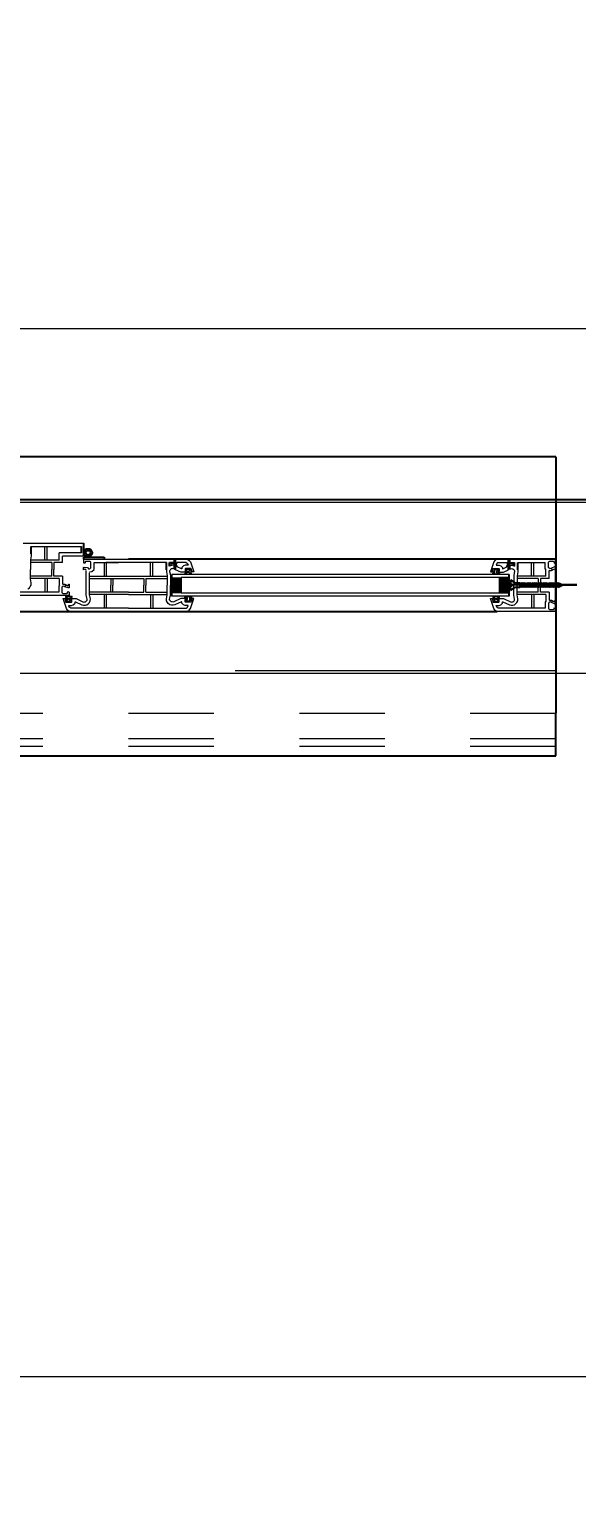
# Model space of a CAD drawing. Header units: metres. Extents: x -355 to 973, y -73 to 238.
# Drawn here: x 569.302 to 569.943, y 95.22 to 96.928 of the extents above; entities that cross this region are included whole.
import ezdxf

# ---------------------------------------------------------------- set-up
doc = ezdxf.new("R2010")
doc.units = ezdxf.units.M
doc.header["$LTSCALE"] = 3
doc.header["$MEASUREMENT"] = 0
for name, pattern in [('1', [30, 6, 6, 6, 6, 6]), ('202$0$HIDDEN', [0.375, 0.25, -0.125]), ('ACAD_ISO02W100', [15, 12, -3]), ('DASHED2', [0.375, 0.25, -0.125])]:
    doc.linetypes.add(name, pattern=pattern)
for name, color, linetype in [('01B', 10, 'Continuous'), ('4', 4, 'ACAD_ISO02W100'), ('5', 2, 'Continuous')]:
    doc.layers.add(name, color=color, linetype=linetype)
doc.layers.add('05', color=21, linetype='Continuous', lineweight=5)
doc.layers.add('15', color=63, linetype='DASHED2', lineweight=15)
doc.styles.get("Standard").update_dxf_attribs({"font": 'arial.ttf'})
doc.dimstyles.new('ahmad', dxfattribs={"dimtxt": 0.2, "dimasz": 0.1375, "dimexe": 0, "dimexo": 0.0625, "dimgap": 0.09, "dimtad": 0, "dimzin": 0, "dimdsep": 46, "dimtxsty": 'Standard', "dimblk": 'OBLIQUE', "dimcen": 0.09, "dimclrd": 245, "dimclrt": 61, "dimadec": 0, "dimazin": 0, "dimtfac": 1, "dimtofl": 0, "dimtmove": 0, "dimatfit": 3, "dimldrblk": 'OBLIQUE', "dimfxl": 0, "dimfxlon": 1, "dimtolj": 1, "dimtzin": 0, "dimlwd": 13, "dimarcsym": 0})

# ---------------------------------------------------------------- blocks, each defined once
blk = doc.blocks.new('_Oblique')
at = {"color": 0, "linetype": 'ByBlock', "lineweight": -2}
blk.add_line((-0.5, -0.5), (0.5, 0.5), dxfattribs=at)
blk = doc.blocks.new('*D815')
at = {"color": 245, "lineweight": 13, "transparency": 16777216}
for p, q in [((566.7736, 96.5777), (572.0559, 96.5777)), ((578.1736, 96.5777), (572.8913, 96.5777))]:
    blk.add_line(p, q, dxfattribs=at)
at = {"layer": 'Defpoints', "color": 0, "transparency": 16777216}
for p in [(566.7736, 96.5777), (566.7736, 96.3777), (578.1736, 96.3746)]:
    blk.add_point(p, dxfattribs=at)
at = {"color": 245, "lineweight": 13, "transparency": 16777216, "xscale": 0.1375, "yscale": 0.1375, "zscale": 0.1375, "rotation": 180}
blk.add_blockref('_Oblique', (566.7736, 96.5777), dxfattribs=at)
at = {"color": 245, "lineweight": 13, "transparency": 16777216, "xscale": 0.1375, "yscale": 0.1375, "zscale": 0.1375}
blk.add_blockref('_Oblique', (578.1736, 96.5777), dxfattribs=at)
at = {"color": 61, "transparency": 16777216, "insert": (572.4736, 96.5777), "char_height": 0.2, "attachment_point": 5}
blk.add_mtext('\\A1;11.40', dxfattribs=at)
blk = doc.blocks.new('*D832')
at = {"layer": '4', "color": 245, "lineweight": 13, "transparency": 16777216}
for p, q in [((566.3736, 95.3516), (574.4559, 95.3516)), ((583.3736, 95.3516), (575.2913, 95.3516))]:
    blk.add_line(p, q, dxfattribs=at)
at = {"layer": 'Defpoints', "color": 0, "transparency": 16777216}
for p in [(566.3736, 96.1745), (583.3736, 96.1745), (566.3736, 95.3516)]:
    blk.add_point(p, dxfattribs=at)
at = {"layer": '4', "color": 245, "lineweight": 13, "transparency": 16777216, "xscale": 0.1375, "yscale": 0.1375, "zscale": 0.1375, "rotation": 180}
blk.add_blockref('_Oblique', (566.3736, 95.3516), dxfattribs=at)
at = {"layer": '4', "color": 245, "lineweight": 13, "transparency": 16777216, "xscale": 0.1375, "yscale": 0.1375, "zscale": 0.1375}
blk.add_blockref('_Oblique', (583.3736, 95.3516), dxfattribs=at)
at = {"layer": '4', "color": 61, "transparency": 16777216, "insert": (574.8736, 95.3516), "char_height": 0.2, "attachment_point": 5}
blk.add_mtext('\\A1;17.00', dxfattribs=at)
blk = doc.blocks.new('DSSSS')
at = {"layer": '05'}
for p, q in [((152.7604, -221.3864), (152.7604, -221.3872)), ((152.7604, -221.3872), (152.7664, -221.3872)), ((152.7664, -221.3872), (152.7664, -221.3863))]:
    blk.add_line(p, q, dxfattribs=at)
blk.add_lwpolyline([(152.7664, -221.3863), (152.7646, -221.3863), (152.7646, -221.384), (152.7657, -221.384), (152.7654, -221.383), (152.7617, -221.383), (152.7617, -221.3838), (152.7623, -221.3841), (152.763, -221.3847), (152.763, -221.3859), (152.7619, -221.3864), (152.7604, -221.3864)], dxfattribs=at)
blk = doc.blocks.new('ddd')
at = {"layer": '01B'}
for points in [[(1655.8293, 1003.8705), (1655.8184, 1003.8705), (1655.8184, 1003.889), (1655.8293, 1003.889)], [(1656.2018, 1003.8705), (1656.2127, 1003.8705), (1656.2127, 1003.889), (1656.2018, 1003.889)]]:
    blk.add_hatch(color=143, dxfattribs=at).paths.add_polyline_path(points)
at = {"layer": '01B', "color": 32}
for p in [(1655.7637, 1004.0793), (1655.7637, 1003.7293)]:
    blk.add_line(p, (1655.7637, 1004.0293), dxfattribs=at)
at = {"layer": '01B', "color": 143}
for p, q in [((1655.7637, 1003.9104), (1655.7637, 1003.8491)), ((1657.1951, 1003.9104), (1655.8322, 1003.9104)), ((1655.7608, 1003.8819), (1655.7555, 1003.8793)), ((1655.7608, 1003.8819), (1655.7587, 1003.8793)), ((1655.7621, 1003.8819), (1655.76, 1003.8793)), ((1655.7608, 1003.8819), (1655.7616, 1003.8813)), ((1655.7633, 1003.8819), (1655.7612, 1003.8793)), ((1655.7621, 1003.8819), (1655.7628, 1003.8813)), ((1655.7646, 1003.8819), (1655.7624, 1003.8793)), ((1655.7633, 1003.8819), (1655.7641, 1003.8813)), ((1655.7658, 1003.8819), (1655.7637, 1003.8793)), ((1655.7646, 1003.8819), (1655.7653, 1003.8813)), ((1655.7671, 1003.8819), (1655.7649, 1003.8793)), ((1655.7658, 1003.8819), (1655.7666, 1003.8813)), ((1655.7683, 1003.8819), (1655.7662, 1003.8793)), ((1655.7671, 1003.8819), (1655.7678, 1003.8813)), ((1655.7696, 1003.8819), (1655.7674, 1003.8793)), ((1655.7683, 1003.8819), (1655.769, 1003.8813)), ((1655.7708, 1003.8819), (1655.7687, 1003.8793)), ((1655.7696, 1003.8819), (1655.7703, 1003.8813)), ((1655.7721, 1003.8819), (1655.7699, 1003.8793)), ((1655.7708, 1003.8819), (1655.7715, 1003.8813)), ((1655.7733, 1003.8819), (1655.7712, 1003.8793)), ((1655.7721, 1003.8819), (1655.7728, 1003.8813)), ((1655.7745, 1003.8819), (1655.7724, 1003.8793)), ((1655.7733, 1003.8819), (1655.774, 1003.8813)), ((1655.7758, 1003.8819), (1655.7737, 1003.8793)), ((1655.7745, 1003.8819), (1655.7753, 1003.8813)), ((1655.777, 1003.8819), (1655.7749, 1003.8793)), ((1655.7758, 1003.8819), (1655.7765, 1003.8813)), ((1655.7783, 1003.8819), (1655.7762, 1003.8793)), ((1655.777, 1003.8819), (1655.7778, 1003.8813)), ((1655.7795, 1003.8819), (1655.7774, 1003.8793)), ((1655.7783, 1003.8819), (1655.779, 1003.8813)), ((1655.7808, 1003.8819), (1655.7786, 1003.8793)), ((1655.7795, 1003.8819), (1655.7803, 1003.8813)), ((1655.782, 1003.8819), (1655.7799, 1003.8793)), ((1655.7808, 1003.8819), (1655.7815, 1003.8813)), ((1655.7833, 1003.8819), (1655.7811, 1003.8793)), ((1655.782, 1003.8819), (1655.7827, 1003.8813)), ((1655.7845, 1003.8819), (1655.7824, 1003.8793)), ((1655.7833, 1003.8819), (1655.784, 1003.8813)), ((1655.7858, 1003.8819), (1655.7836, 1003.8793)), ((1655.7845, 1003.8819), (1655.7852, 1003.8813)), ((1655.787, 1003.8819), (1655.7849, 1003.8793)), ((1655.7858, 1003.8819), (1655.7865, 1003.8813)), ((1655.7882, 1003.8819), (1655.7861, 1003.8793)), ((1655.787, 1003.8819), (1655.7877, 1003.8813)), ((1655.7895, 1003.8819), (1655.7874, 1003.8793)), ((1655.7882, 1003.8819), (1655.789, 1003.8813)), ((1655.7907, 1003.8819), (1655.7886, 1003.8793)), ((1655.7895, 1003.8819), (1655.7902, 1003.8813)), ((1655.792, 1003.8819), (1655.7899, 1003.8793)), ((1655.7907, 1003.8819), (1655.7915, 1003.8813)), ((1655.7932, 1003.8819), (1655.7911, 1003.8793)), ((1655.792, 1003.8819), (1655.7927, 1003.8813)), ((1655.7945, 1003.8819), (1655.7923, 1003.8793)), ((1655.7932, 1003.8819), (1655.794, 1003.8813)), ((1655.7957, 1003.8819), (1655.7936, 1003.8793)), ((1655.7945, 1003.8819), (1655.7952, 1003.8813)), ((1655.797, 1003.8819), (1655.7948, 1003.8793)), ((1655.7957, 1003.8819), (1655.7965, 1003.8813)), ((1655.7982, 1003.8819), (1655.7961, 1003.8793)), ((1655.797, 1003.8819), (1655.7977, 1003.8813)), ((1655.7995, 1003.8819), (1655.7973, 1003.8793)), ((1655.7982, 1003.8819), (1655.7989, 1003.8813)), ((1655.8007, 1003.8819), (1655.7986, 1003.8793)), ((1655.7995, 1003.8819), (1655.8002, 1003.8813)), ((1655.8019, 1003.8819), (1655.7998, 1003.8793)), ((1655.8007, 1003.8819), (1655.8014, 1003.8813)), ((1655.8032, 1003.8819), (1655.8011, 1003.8793)), ((1655.8019, 1003.8819), (1655.8027, 1003.8813)), ((1655.8044, 1003.8819), (1655.8023, 1003.8793)), ((1655.8032, 1003.8819), (1655.8039, 1003.8813)), ((1655.8057, 1003.8819), (1655.8036, 1003.8793)), ((1655.8044, 1003.8819), (1655.8052, 1003.8813)), ((1655.8114, 1003.8819), (1655.8057, 1003.8819)), ((1655.8057, 1003.8819), (1655.8057, 1003.8793)), ((1655.8168, 1003.8855), (1655.8114, 1003.8819)), ((1655.8168, 1003.8803), (1655.8147, 1003.8803)), ((1655.8147, 1003.8803), (1655.8147, 1003.8793)), ((1655.8168, 1003.8855), (1655.8168, 1003.8803)), ((1655.8184, 1003.8923), (1655.8184, 1003.8672)), ((1655.8293, 1003.889), (1655.8293, 1003.8705)), ((1656.2018, 1003.889), (1656.2018, 1003.8705)), ((1656.2127, 1003.8923), (1656.2127, 1003.8672)), ((1655.7802, 1003.8793), (1655.7393, 1003.8793)), ((1655.7393, 1003.8793), (1655.8247, 1003.8793)), ((1655.7608, 1003.8768), (1655.7555, 1003.8793)), ((1655.7608, 1003.8768), (1655.7587, 1003.8793)), ((1655.7621, 1003.8768), (1655.76, 1003.8793)), ((1655.7608, 1003.8768), (1655.7616, 1003.8774)), ((1655.7633, 1003.8768), (1655.7612, 1003.8793)), ((1655.7621, 1003.8768), (1655.7628, 1003.8774)), ((1655.7646, 1003.8768), (1655.7624, 1003.8793)), ((1655.7633, 1003.8768), (1655.7641, 1003.8774)), ((1655.7658, 1003.8768), (1655.7637, 1003.8793)), ((1655.7646, 1003.8768), (1655.7653, 1003.8774)), ((1655.7671, 1003.8768), (1655.7649, 1003.8793)), ((1655.7658, 1003.8768), (1655.7666, 1003.8774)), ((1655.7683, 1003.8768), (1655.7662, 1003.8793)), ((1655.7671, 1003.8768), (1655.7678, 1003.8774)), ((1655.7696, 1003.8768), (1655.7674, 1003.8793)), ((1655.7683, 1003.8768), (1655.769, 1003.8774)), ((1655.7708, 1003.8768), (1655.7687, 1003.8793)), ((1655.7696, 1003.8768), (1655.7703, 1003.8774)), ((1655.7721, 1003.8768), (1655.7699, 1003.8793)), ((1655.7708, 1003.8768), (1655.7715, 1003.8774)), ((1655.7733, 1003.8768), (1655.7712, 1003.8793)), ((1655.7721, 1003.8768), (1655.7728, 1003.8774)), ((1655.7745, 1003.8768), (1655.7724, 1003.8793)), ((1655.7733, 1003.8768), (1655.774, 1003.8774)), ((1655.7758, 1003.8768), (1655.7737, 1003.8793)), ((1655.7745, 1003.8768), (1655.7753, 1003.8774)), ((1655.777, 1003.8768), (1655.7749, 1003.8793)), ((1655.7758, 1003.8768), (1655.7765, 1003.8774)), ((1655.7783, 1003.8768), (1655.7762, 1003.8793)), ((1655.777, 1003.8768), (1655.7778, 1003.8774)), ((1655.7795, 1003.8768), (1655.7774, 1003.8793)), ((1655.7783, 1003.8768), (1655.779, 1003.8774)), ((1655.7808, 1003.8768), (1655.7786, 1003.8793)), ((1655.7795, 1003.8768), (1655.7803, 1003.8774)), ((1655.782, 1003.8768), (1655.7799, 1003.8793)), ((1655.7808, 1003.8768), (1655.7815, 1003.8774)), ((1655.7833, 1003.8768), (1655.7811, 1003.8793)), ((1655.782, 1003.8768), (1655.7827, 1003.8774)), ((1655.7845, 1003.8768), (1655.7824, 1003.8793)), ((1655.7833, 1003.8768), (1655.784, 1003.8774)), ((1655.7858, 1003.8768), (1655.7836, 1003.8793)), ((1655.7845, 1003.8768), (1655.7852, 1003.8774)), ((1655.787, 1003.8768), (1655.7849, 1003.8793)), ((1655.7858, 1003.8768), (1655.7865, 1003.8774)), ((1655.7882, 1003.8768), (1655.7861, 1003.8793)), ((1655.787, 1003.8768), (1655.7877, 1003.8774)), ((1655.7895, 1003.8768), (1655.7874, 1003.8793)), ((1655.7882, 1003.8768), (1655.789, 1003.8774)), ((1655.7907, 1003.8768), (1655.7886, 1003.8793)), ((1655.7895, 1003.8768), (1655.7902, 1003.8774)), ((1655.792, 1003.8768), (1655.7899, 1003.8793)), ((1655.7907, 1003.8768), (1655.7915, 1003.8774)), ((1655.7932, 1003.8768), (1655.7911, 1003.8793)), ((1655.792, 1003.8768), (1655.7927, 1003.8774)), ((1655.7945, 1003.8768), (1655.7923, 1003.8793)), ((1655.7932, 1003.8768), (1655.794, 1003.8774)), ((1655.7957, 1003.8768), (1655.7936, 1003.8793)), ((1655.7945, 1003.8768), (1655.7952, 1003.8774)), ((1655.797, 1003.8768), (1655.7948, 1003.8793)), ((1655.7957, 1003.8768), (1655.7965, 1003.8774)), ((1655.7982, 1003.8768), (1655.7961, 1003.8793)), ((1655.797, 1003.8768), (1655.7977, 1003.8774)), ((1655.7995, 1003.8768), (1655.7973, 1003.8793)), ((1655.7982, 1003.8768), (1655.7989, 1003.8774)), ((1655.8007, 1003.8768), (1655.7986, 1003.8793)), ((1655.7995, 1003.8768), (1655.8002, 1003.8774)), ((1655.8019, 1003.8768), (1655.7998, 1003.8793)), ((1655.8007, 1003.8768), (1655.8014, 1003.8774)), ((1655.8032, 1003.8768), (1655.8011, 1003.8793)), ((1655.8019, 1003.8768), (1655.8027, 1003.8774)), ((1655.8044, 1003.8768), (1655.8023, 1003.8793)), ((1655.8032, 1003.8768), (1655.8039, 1003.8774)), ((1655.8057, 1003.8768), (1655.8036, 1003.8793)), ((1655.8044, 1003.8768), (1655.8052, 1003.8774)), ((1655.8057, 1003.8768), (1655.8057, 1003.8793)), ((1655.8114, 1003.8768), (1655.8057, 1003.8768)), ((1655.8168, 1003.8732), (1655.8114, 1003.8768)), ((1655.8147, 1003.8784), (1655.8147, 1003.8793)), ((1655.8168, 1003.8784), (1655.8147, 1003.8784)), ((1655.8168, 1003.8732), (1655.8168, 1003.8784)), ((1655.7637, 1003.8491), (1656.2637, 1003.8491)), ((1655.8082, 1003.8614), (1655.8082, 1003.8529)), ((1655.8119, 1003.8571), (1655.8119, 1003.8529)), ((1655.8123, 1003.8555), (1655.8122, 1003.8549)), ((1655.8174, 1003.8607), (1655.8174, 1003.8566)), ((1655.8174, 1003.8529), (1655.8174, 1003.8491)), ((1655.8189, 1003.8572), (1655.8178, 1003.8551)), ((1655.8181, 1003.8545), (1655.8189, 1003.8529)), ((1655.8189, 1003.8615), (1655.8189, 1003.8572)), ((1655.8189, 1003.8529), (1655.8189, 1003.8491)), ((1655.8209, 1003.8581), (1655.8193, 1003.8551)), ((1655.8193, 1003.8551), (1655.8204, 1003.8529)), ((1656.2065, 1003.8581), (1656.2081, 1003.8551)), ((1656.2081, 1003.8551), (1656.207, 1003.8529)), ((1656.2084, 1003.8615), (1656.2084, 1003.8572)), ((1656.2084, 1003.8572), (1656.2095, 1003.8551)), ((1656.2092, 1003.8545), (1656.2084, 1003.8529)), ((1656.2084, 1003.8529), (1656.2084, 1003.8491)), ((1656.2099, 1003.8607), (1656.2099, 1003.8566)), ((1656.2099, 1003.8529), (1656.2099, 1003.8491)), ((1656.215, 1003.8555), (1656.2152, 1003.8549)), ((1656.2154, 1003.8571), (1656.2154, 1003.8529)), ((1656.2192, 1003.8614), (1656.2192, 1003.8529)), ((1656.2921, 1003.8467), (1656.2921, 1003.8491)), ((1656.3159, 1003.8467), (1656.2921, 1003.8467)), ((1656.3159, 1003.8491), (1656.3159, 1003.8467)), ((1656.3159, 1003.8456), (1656.3159, 1003.8304)), ((1656.3185, 1003.8418), (1656.3185, 1003.8342)), ((1656.3774, 1003.8427), (1656.3774, 1003.8342))]:
    blk.add_line(p, q, dxfattribs=at)
for radius in [0.00477, 0.00274]:
    blk.add_circle((1656.3109, 1003.8416), radius, dxfattribs=at)
at = {"layer": '05', "color": 143}
for p, q in [((1655.7637, 1003.9064), (1655.7637, 1003.9104)), ((1655.7651, 1003.9057), (1655.7637, 1003.9064)), ((1655.7637, 1003.9013), (1655.7651, 1003.9014)), ((1655.7637, 1003.8972), (1655.7637, 1003.9013)), ((1655.7647, 1003.8984), (1655.7646, 1003.8971)), ((1655.7652, 1003.8989), (1655.7647, 1003.8984)), ((1655.7656, 1003.9063), (1655.7651, 1003.9057)), ((1655.7651, 1003.9014), (1655.7689, 1003.8999)), ((1655.7689, 1003.8971), (1655.7652, 1003.8989)), ((1655.7667, 1003.9078), (1655.7656, 1003.9073)), ((1655.7656, 1003.9073), (1655.7656, 1003.9063)), ((1655.771, 1003.9078), (1655.7667, 1003.9078)), ((1655.7687, 1003.8985), (1655.7678, 1003.899)), ((1655.7678, 1003.899), (1655.7683, 1003.8988)), ((1655.7683, 1003.8988), (1655.7687, 1003.8985)), ((1655.7689, 1003.8999), (1655.7702, 1003.8991)), ((1655.7702, 1003.8991), (1655.7715, 1003.8997)), ((1655.7716, 1003.9077), (1655.771, 1003.9078)), ((1655.7715, 1003.8997), (1655.7722, 1003.9006)), ((1655.7722, 1003.9067), (1655.7716, 1003.9077)), ((1655.7722, 1003.9006), (1655.7722, 1003.9067)), ((1655.7752, 1003.8982), (1655.776, 1003.8993)), ((1655.7754, 1003.8979), (1655.7752, 1003.8982)), ((1655.7754, 1003.8904), (1655.7754, 1003.8979)), ((1655.776, 1003.8993), (1655.776, 1003.9066)), ((1655.776, 1003.9066), (1655.8311, 1003.9066)), ((1655.7896, 1003.8904), (1655.7896, 1003.9066)), ((1655.7921, 1003.8904), (1655.7921, 1003.9066)), ((1655.8082, 1003.898), (1655.8081, 1003.8954)), ((1655.8093, 1003.8999), (1655.8082, 1003.898)), ((1655.8103, 1003.9011), (1655.8093, 1003.8999)), ((1655.8122, 1003.9024), (1655.8103, 1003.9011)), ((1655.814, 1003.903), (1655.8122, 1003.9024)), ((1655.816, 1003.9031), (1655.814, 1003.903)), ((1655.818, 1003.9027), (1655.816, 1003.9031)), ((1655.8257, 1003.899), (1655.818, 1003.9027)), ((1655.8261, 1003.899), (1655.8257, 1003.899)), ((1655.8282, 1003.9026), (1655.8261, 1003.9005)), ((1655.8261, 1003.9005), (1655.8261, 1003.899)), ((1655.8301, 1003.9033), (1655.8282, 1003.9026)), ((1655.8334, 1003.9033), (1655.8301, 1003.9033)), ((1655.8311, 1003.9066), (1655.8323, 1003.9058)), ((1655.8323, 1003.9058), (1655.8328, 1003.9052)), ((1655.8328, 1003.9052), (1655.8334, 1003.9033)), ((1656.1945, 1003.9052), (1656.1939, 1003.9033)), ((1656.1939, 1003.9033), (1656.1973, 1003.9033)), ((1656.195, 1003.9058), (1656.1945, 1003.9052)), ((1656.1962, 1003.9066), (1656.195, 1003.9058)), ((1656.2637, 1003.9066), (1656.1962, 1003.9066)), ((1656.1973, 1003.9033), (1656.1992, 1003.9026)), ((1656.1992, 1003.9026), (1656.2012, 1003.9005)), ((1656.2012, 1003.9005), (1656.2012, 1003.899)), ((1656.2012, 1003.899), (1656.2017, 1003.899)), ((1656.2017, 1003.899), (1656.2093, 1003.9027)), ((1656.2093, 1003.9027), (1656.2113, 1003.9031)), ((1656.2113, 1003.9031), (1656.2133, 1003.903)), ((1656.2133, 1003.903), (1656.2152, 1003.9024)), ((1656.2152, 1003.9024), (1656.217, 1003.9011)), ((1656.217, 1003.9011), (1656.218, 1003.8999)), ((1656.218, 1003.8999), (1656.2192, 1003.898)), ((1656.2192, 1003.898), (1656.2192, 1003.8954)), ((1656.2352, 1003.8904), (1656.2352, 1003.9066)), ((1656.2377, 1003.8904), (1656.2377, 1003.9066)), ((1656.2637, 1003.9104), (1656.3322, 1003.9104)), ((1656.2637, 1003.9066), (1656.3311, 1003.9066)), ((1656.2896, 1003.8904), (1656.2896, 1003.9066)), ((1656.2921, 1003.8904), (1656.2921, 1003.9066)), ((1656.3082, 1003.898), (1656.3081, 1003.8954)), ((1656.3093, 1003.8999), (1656.3082, 1003.898)), ((1656.3103, 1003.9011), (1656.3093, 1003.8999)), ((1656.3122, 1003.9024), (1656.3103, 1003.9011)), ((1656.3124, 1003.8976), (1656.3119, 1003.8969)), ((1656.314, 1003.903), (1656.3122, 1003.9024)), ((1656.313, 1003.8983), (1656.3124, 1003.8976)), ((1656.3138, 1003.8989), (1656.313, 1003.8983)), ((1656.3147, 1003.8992), (1656.3138, 1003.8989)), ((1656.316, 1003.9031), (1656.314, 1003.903)), ((1656.3157, 1003.8993), (1656.3147, 1003.8992)), ((1656.3168, 1003.899), (1656.3157, 1003.8993)), ((1656.318, 1003.9027), (1656.316, 1003.9031)), ((1656.3248, 1003.8951), (1656.3168, 1003.899)), ((1656.3257, 1003.899), (1656.318, 1003.9027)), ((1656.3261, 1003.899), (1656.3257, 1003.899)), ((1656.3282, 1003.9026), (1656.3261, 1003.9005)), ((1656.3261, 1003.9005), (1656.3261, 1003.899)), ((1656.3301, 1003.9033), (1656.3282, 1003.9026)), ((1656.3303, 1003.8993), (1656.3299, 1003.8989)), ((1656.3299, 1003.8989), (1656.3299, 1003.8964)), ((1656.3334, 1003.9033), (1656.3301, 1003.9033)), ((1656.3308, 1003.8995), (1656.3303, 1003.8993)), ((1656.3365, 1003.8995), (1656.3308, 1003.8995)), ((1656.3311, 1003.9066), (1656.3323, 1003.9058)), ((1656.3322, 1003.9104), (1656.3349, 1003.9087)), ((1656.3323, 1003.9058), (1656.3328, 1003.9052)), ((1656.3328, 1003.9052), (1656.3334, 1003.9033)), ((1656.3349, 1003.9087), (1656.3362, 1003.907)), ((1656.3362, 1003.907), (1656.3401, 1003.8953)), ((1656.3369, 1003.8993), (1656.3365, 1003.8995)), ((1656.3372, 1003.8989), (1656.3369, 1003.8993)), ((1656.3378, 1003.8966), (1656.3372, 1003.8989)), ((1655.764, 1003.897), (1655.7637, 1003.8972)), ((1655.7646, 1003.8971), (1655.764, 1003.897)), ((1655.7701, 1003.8971), (1655.7689, 1003.8971)), ((1655.7712, 1003.8971), (1655.7701, 1003.8971)), ((1655.7715, 1003.8967), (1655.7712, 1003.8971)), ((1655.7715, 1003.8878), (1655.7715, 1003.8967)), ((1655.7715, 1003.8878), (1655.7817, 1003.8878)), ((1655.7754, 1003.8904), (1655.8091, 1003.8904)), ((1655.7817, 1003.8878), (1655.7817, 1003.8797)), ((1655.7842, 1003.8878), (1655.8091, 1003.8878)), ((1655.7842, 1003.8878), (1655.7842, 1003.8797)), ((1655.8081, 1003.8954), (1655.8091, 1003.891)), ((1655.8091, 1003.891), (1655.8091, 1003.8841)), ((1655.8091, 1003.8841), (1655.8091, 1003.8797)), ((1656.2192, 1003.8954), (1656.2182, 1003.891)), ((1656.2182, 1003.891), (1656.2182, 1003.8841)), ((1656.2637, 1003.8904), (1656.2182, 1003.8904)), ((1656.2431, 1003.8878), (1656.2182, 1003.8878)), ((1656.2182, 1003.8841), (1656.2182, 1003.8797)), ((1656.2431, 1003.8878), (1656.2431, 1003.8797)), ((1656.2637, 1003.8878), (1656.2457, 1003.8878)), ((1656.2457, 1003.8878), (1656.2457, 1003.8797)), ((1656.2637, 1003.8904), (1656.3091, 1003.8904)), ((1656.2637, 1003.8878), (1656.3091, 1003.8878)), ((1656.2817, 1003.8878), (1656.2817, 1003.8797)), ((1656.2842, 1003.8878), (1656.2842, 1003.8797)), ((1656.3081, 1003.8954), (1656.3091, 1003.891)), ((1656.3091, 1003.891), (1656.3091, 1003.8833)), ((1656.3091, 1003.8833), (1656.3091, 1003.865)), ((1656.3119, 1003.8969), (1656.3119, 1003.8958)), ((1656.3119, 1003.8958), (1656.3129, 1003.8914)), ((1656.3129, 1003.8914), (1656.3129, 1003.8833)), ((1656.3129, 1003.8833), (1656.3129, 1003.8632)), ((1656.3312, 1003.8951), (1656.3248, 1003.8951)), ((1656.3296, 1003.8939), (1656.3296, 1003.8929)), ((1656.3296, 1003.8929), (1656.3373, 1003.8929)), ((1656.3299, 1003.8964), (1656.3313, 1003.8958)), ((1656.3316, 1003.8953), (1656.3312, 1003.8951)), ((1656.3313, 1003.8958), (1656.3316, 1003.8955)), ((1656.3316, 1003.8955), (1656.3316, 1003.8953)), ((1656.3362, 1003.8953), (1656.3362, 1003.8957)), ((1656.3362, 1003.8957), (1656.3369, 1003.8957)), ((1656.3401, 1003.8953), (1656.3362, 1003.8953)), ((1656.3369, 1003.8957), (1656.3375, 1003.8958)), ((1656.3373, 1003.8929), (1656.3373, 1003.894)), ((1656.3375, 1003.8958), (1656.3377, 1003.8962)), ((1656.3377, 1003.8962), (1656.3378, 1003.8966)), ((1656.3588, 1003.8717), (1656.3588, 1003.8879)), ((1656.3614, 1003.8717), (1656.3614, 1003.8879)), ((1655.7715, 1003.8716), (1655.7817, 1003.8716)), ((1655.7715, 1003.8716), (1655.7715, 1003.8628)), ((1655.7754, 1003.8691), (1655.8091, 1003.8691)), ((1655.7754, 1003.8691), (1655.7754, 1003.8615)), ((1655.7817, 1003.8716), (1655.7817, 1003.8797)), ((1655.7842, 1003.8716), (1655.7842, 1003.8797)), ((1655.7842, 1003.8716), (1655.8091, 1003.8716)), ((1655.7896, 1003.8691), (1655.7896, 1003.8529)), ((1655.7921, 1003.8691), (1655.7921, 1003.8529)), ((1655.8081, 1003.864), (1655.8091, 1003.8685)), ((1655.8082, 1003.8614), (1655.8081, 1003.864)), ((1655.8091, 1003.8754), (1655.8091, 1003.8797)), ((1655.8091, 1003.8685), (1655.8091, 1003.8754)), ((1655.8119, 1003.8636), (1655.8129, 1003.868)), ((1655.8119, 1003.8626), (1655.8119, 1003.8636)), ((1655.8129, 1003.8754), (1655.8129, 1003.8797)), ((1655.8129, 1003.868), (1655.8129, 1003.8754)), ((1655.8248, 1003.8643), (1655.8189, 1003.8615)), ((1655.8312, 1003.8643), (1655.8248, 1003.8643)), ((1655.8296, 1003.8656), (1655.8296, 1003.8665)), ((1655.8296, 1003.8665), (1655.8373, 1003.8665)), ((1655.8299, 1003.863), (1655.8313, 1003.8637)), ((1655.8316, 1003.8641), (1655.8312, 1003.8643)), ((1655.8313, 1003.8637), (1655.8316, 1003.8639)), ((1655.8316, 1003.8639), (1655.8316, 1003.8641)), ((1655.8362, 1003.8524), (1655.8401, 1003.8641)), ((1655.8401, 1003.8641), (1655.8362, 1003.8641)), ((1655.8362, 1003.8641), (1655.8362, 1003.8638)), ((1655.8362, 1003.8638), (1655.8369, 1003.8638)), ((1655.8369, 1003.8638), (1655.8375, 1003.8637)), ((1655.8373, 1003.8665), (1655.8373, 1003.8654)), ((1655.8375, 1003.8637), (1655.8377, 1003.8632)), ((1655.8377, 1003.8632), (1655.8378, 1003.8628)), ((1656.1911, 1003.8524), (1656.1872, 1003.8641)), ((1656.1872, 1003.8641), (1656.1911, 1003.8641)), ((1656.1896, 1003.8632), (1656.1895, 1003.8628)), ((1656.1899, 1003.8637), (1656.1896, 1003.8632)), ((1656.1904, 1003.8638), (1656.1899, 1003.8637)), ((1656.1977, 1003.8665), (1656.19, 1003.8665)), ((1656.19, 1003.8665), (1656.19, 1003.8654)), ((1656.1911, 1003.8638), (1656.1904, 1003.8638)), ((1656.1911, 1003.8641), (1656.1911, 1003.8638)), ((1656.1957, 1003.8641), (1656.1961, 1003.8643)), ((1656.1957, 1003.8639), (1656.1957, 1003.8641)), ((1656.196, 1003.8637), (1656.1957, 1003.8639)), ((1656.1974, 1003.863), (1656.196, 1003.8637)), ((1656.1961, 1003.8643), (1656.2025, 1003.8643)), ((1656.1977, 1003.8656), (1656.1977, 1003.8665)), ((1656.2025, 1003.8643), (1656.2084, 1003.8615)), ((1656.2144, 1003.8754), (1656.2144, 1003.8797)), ((1656.2144, 1003.868), (1656.2144, 1003.8754)), ((1656.2154, 1003.8636), (1656.2144, 1003.868)), ((1656.2154, 1003.8626), (1656.2154, 1003.8636)), ((1656.2182, 1003.8754), (1656.2182, 1003.8797)), ((1656.2182, 1003.8685), (1656.2182, 1003.8754)), ((1656.2431, 1003.8716), (1656.2182, 1003.8716)), ((1656.3091, 1003.8691), (1656.2182, 1003.8691)), ((1656.2192, 1003.864), (1656.2182, 1003.8685)), ((1656.2192, 1003.8614), (1656.2192, 1003.864)), ((1656.2352, 1003.8691), (1656.2352, 1003.8529)), ((1656.2377, 1003.8691), (1656.2377, 1003.8529)), ((1656.2431, 1003.8716), (1656.2431, 1003.8797)), ((1656.2457, 1003.8716), (1656.2457, 1003.8797)), ((1656.3091, 1003.8716), (1656.2457, 1003.8716)), ((1656.2817, 1003.8716), (1656.2817, 1003.8797)), ((1656.2842, 1003.8716), (1656.2842, 1003.8797)), ((1656.2896, 1003.8529), (1656.2896, 1003.8691)), ((1656.2921, 1003.8529), (1656.2921, 1003.8691)), ((1656.3064, 1003.8635), (1656.3038, 1003.8611)), ((1656.3087, 1003.8641), (1656.3064, 1003.8635)), ((1656.3091, 1003.8641), (1656.3087, 1003.8641)), ((1656.3408, 1003.8691), (1656.3509, 1003.8691)), ((1656.3446, 1003.8717), (1656.3783, 1003.8717)), ((1656.3509, 1003.8691), (1656.3509, 1003.861)), ((1656.3534, 1003.8691), (1656.3783, 1003.8691)), ((1656.3534, 1003.8691), (1656.3534, 1003.861)), ((1655.764, 1003.8625), (1655.7637, 1003.8623)), ((1655.7637, 1003.8623), (1655.7637, 1003.8581)), ((1655.7637, 1003.8581), (1655.7651, 1003.858)), ((1655.7651, 1003.8537), (1655.7637, 1003.8531)), ((1655.7637, 1003.8531), (1655.7637, 1003.8491)), ((1655.8174, 1003.8491), (1655.7637, 1003.8491)), ((1655.7646, 1003.8623), (1655.764, 1003.8625)), ((1655.7647, 1003.8611), (1655.7646, 1003.8623)), ((1655.7652, 1003.8606), (1655.7647, 1003.8611)), ((1655.7651, 1003.858), (1655.7689, 1003.8595)), ((1655.7656, 1003.8532), (1655.7651, 1003.8537)), ((1655.7689, 1003.8624), (1655.7652, 1003.8606)), ((1655.7656, 1003.8521), (1655.7656, 1003.8532)), ((1655.7667, 1003.8516), (1655.7656, 1003.8521)), ((1655.771, 1003.8516), (1655.7667, 1003.8516)), ((1655.7687, 1003.8609), (1655.7678, 1003.8604)), ((1655.7678, 1003.8604), (1655.7683, 1003.8606)), ((1655.7683, 1003.8606), (1655.7687, 1003.8609)), ((1655.7701, 1003.8623), (1655.7689, 1003.8624)), ((1655.7689, 1003.8595), (1655.7702, 1003.8603)), ((1655.7712, 1003.8623), (1655.7701, 1003.8623)), ((1655.7702, 1003.8603), (1655.7715, 1003.8597)), ((1655.7716, 1003.8517), (1655.771, 1003.8516)), ((1655.7715, 1003.8628), (1655.7712, 1003.8623)), ((1655.7715, 1003.8597), (1655.7722, 1003.8589)), ((1655.7722, 1003.8528), (1655.7716, 1003.8517)), ((1655.7722, 1003.8589), (1655.7722, 1003.8528)), ((1655.7754, 1003.8615), (1655.7752, 1003.8613)), ((1655.7752, 1003.8613), (1655.776, 1003.8601)), ((1655.776, 1003.8601), (1655.776, 1003.8529)), ((1655.8082, 1003.8529), (1655.776, 1003.8529)), ((1655.8124, 1003.8618), (1655.8119, 1003.8626)), ((1655.814, 1003.8565), (1655.8119, 1003.8571)), ((1655.8174, 1003.8529), (1655.8119, 1003.8529)), ((1655.8143, 1003.8543), (1655.8122, 1003.8549)), ((1655.8144, 1003.8549), (1655.8123, 1003.8555)), ((1655.813, 1003.8611), (1655.8124, 1003.8618)), ((1655.8138, 1003.8605), (1655.813, 1003.8611)), ((1655.8147, 1003.8603), (1655.8138, 1003.8605)), ((1655.816, 1003.8563), (1655.814, 1003.8565)), ((1655.8165, 1003.8541), (1655.8143, 1003.8543)), ((1655.8164, 1003.8547), (1655.8144, 1003.8549)), ((1655.8157, 1003.8602), (1655.8147, 1003.8603)), ((1655.8168, 1003.8604), (1655.8157, 1003.8602)), ((1655.8174, 1003.8566), (1655.816, 1003.8563)), ((1655.8178, 1003.8551), (1655.8164, 1003.8547)), ((1655.8181, 1003.8545), (1655.8165, 1003.8541)), ((1655.8174, 1003.8607), (1655.8168, 1003.8604)), ((1655.8322, 1003.8491), (1655.8189, 1003.8491)), ((1655.8311, 1003.8529), (1655.8204, 1003.8529)), ((1655.8257, 1003.8605), (1655.8209, 1003.8581)), ((1655.8261, 1003.8605), (1655.8257, 1003.8605)), ((1655.8261, 1003.859), (1655.8261, 1003.8605)), ((1655.8282, 1003.8568), (1655.8261, 1003.859)), ((1655.8301, 1003.8561), (1655.8282, 1003.8568)), ((1655.8299, 1003.8605), (1655.8299, 1003.863)), ((1655.8303, 1003.8601), (1655.8299, 1003.8605)), ((1655.8334, 1003.8561), (1655.8301, 1003.8561)), ((1655.8308, 1003.8599), (1655.8303, 1003.8601)), ((1655.8365, 1003.8599), (1655.8308, 1003.8599)), ((1655.8311, 1003.8529), (1655.8323, 1003.8536)), ((1655.8322, 1003.8491), (1655.8349, 1003.8507)), ((1655.8323, 1003.8536), (1655.8328, 1003.8543)), ((1655.8328, 1003.8543), (1655.8334, 1003.8561)), ((1655.8349, 1003.8507), (1655.8362, 1003.8524)), ((1655.8369, 1003.8602), (1655.8365, 1003.8599)), ((1655.8372, 1003.8605), (1655.8369, 1003.8602)), ((1655.8378, 1003.8628), (1655.8372, 1003.8605)), ((1656.1895, 1003.8628), (1656.1902, 1003.8605)), ((1656.1902, 1003.8605), (1656.1905, 1003.8602)), ((1656.1905, 1003.8602), (1656.1908, 1003.8599)), ((1656.1908, 1003.8599), (1656.1965, 1003.8599)), ((1656.1924, 1003.8507), (1656.1911, 1003.8524)), ((1656.1951, 1003.8491), (1656.1924, 1003.8507)), ((1656.1945, 1003.8543), (1656.1939, 1003.8561)), ((1656.1939, 1003.8561), (1656.1973, 1003.8561)), ((1656.195, 1003.8536), (1656.1945, 1003.8543)), ((1656.1962, 1003.8529), (1656.195, 1003.8536)), ((1656.1951, 1003.8491), (1656.2084, 1003.8491)), ((1656.1962, 1003.8529), (1656.207, 1003.8529)), ((1656.1965, 1003.8599), (1656.197, 1003.8601)), ((1656.197, 1003.8601), (1656.1974, 1003.8605)), ((1656.1973, 1003.8561), (1656.1992, 1003.8568)), ((1656.1974, 1003.8605), (1656.1974, 1003.863)), ((1656.1992, 1003.8568), (1656.2012, 1003.859)), ((1656.2012, 1003.859), (1656.2012, 1003.8605)), ((1656.2012, 1003.8605), (1656.2017, 1003.8605)), ((1656.2017, 1003.8605), (1656.2065, 1003.8581)), ((1656.2092, 1003.8545), (1656.2109, 1003.8541)), ((1656.2095, 1003.8551), (1656.2109, 1003.8547)), ((1656.2099, 1003.8607), (1656.2106, 1003.8604)), ((1656.2099, 1003.8566), (1656.2113, 1003.8563)), ((1656.2099, 1003.8529), (1656.2154, 1003.8529)), ((1656.2099, 1003.8491), (1656.2637, 1003.8491)), ((1656.2106, 1003.8604), (1656.2116, 1003.8602)), ((1656.2109, 1003.8547), (1656.2129, 1003.8549)), ((1656.2109, 1003.8541), (1656.213, 1003.8543)), ((1656.2113, 1003.8563), (1656.2133, 1003.8565)), ((1656.2116, 1003.8602), (1656.2126, 1003.8603)), ((1656.2126, 1003.8603), (1656.2135, 1003.8605)), ((1656.2129, 1003.8549), (1656.215, 1003.8555)), ((1656.213, 1003.8543), (1656.2152, 1003.8549)), ((1656.2133, 1003.8565), (1656.2154, 1003.8571)), ((1656.2135, 1003.8605), (1656.2143, 1003.8611)), ((1656.2143, 1003.8611), (1656.2149, 1003.8618)), ((1656.2149, 1003.8618), (1656.2154, 1003.8626)), ((1656.2192, 1003.8529), (1656.2896, 1003.8529)), ((1656.3159, 1003.8491), (1656.2637, 1003.8491)), ((1656.3038, 1003.8529), (1656.2754, 1003.8529)), ((1656.3038, 1003.8611), (1656.3038, 1003.8529)), ((1656.3083, 1003.86), (1656.3076, 1003.8594)), ((1656.3076, 1003.8594), (1656.3076, 1003.8528)), ((1656.3076, 1003.8528), (1656.3079, 1003.8522)), ((1656.3079, 1003.8522), (1656.3083, 1003.8519)), ((1656.3092, 1003.8603), (1656.3083, 1003.86)), ((1656.3083, 1003.8519), (1656.3138, 1003.8519)), ((1656.3102, 1003.8603), (1656.3092, 1003.8603)), ((1656.3114, 1003.859), (1656.3102, 1003.8603)), ((1656.3154, 1003.8583), (1656.3114, 1003.859)), ((1656.3129, 1003.8623), (1656.3132, 1003.8616)), ((1656.3132, 1003.8616), (1656.3139, 1003.8611)), ((1656.3138, 1003.8519), (1656.3142, 1003.8521)), ((1656.3139, 1003.8611), (1656.3146, 1003.8606)), ((1656.3142, 1003.8521), (1656.3144, 1003.8526)), ((1656.3144, 1003.8533), (1656.3147, 1003.8536)), ((1656.3144, 1003.8526), (1656.3144, 1003.8533)), ((1656.3146, 1003.8606), (1656.3154, 1003.8612)), ((1656.3147, 1003.8536), (1656.3157, 1003.8536)), ((1656.3154, 1003.8612), (1656.316, 1003.8616)), ((1656.316, 1003.8587), (1656.3154, 1003.8583)), ((1656.3157, 1003.8536), (1656.3159, 1003.8532)), ((1656.3159, 1003.8532), (1656.3159, 1003.8491)), ((1656.316, 1003.8616), (1656.316, 1003.8587)), ((1656.3408, 1003.8529), (1656.3408, 1003.8456)), ((1656.3408, 1003.8529), (1656.3509, 1003.8529)), ((1656.3446, 1003.8504), (1656.3446, 1003.8418)), ((1656.3446, 1003.8504), (1656.3783, 1003.8504)), ((1656.3509, 1003.8529), (1656.3509, 1003.861)), ((1656.3534, 1003.8529), (1656.3534, 1003.861)), ((1656.3534, 1003.8529), (1656.3783, 1003.8529)), ((1656.3588, 1003.8504), (1656.3588, 1003.8342)), ((1656.3614, 1003.8504), (1656.3614, 1003.8342)), ((1656.3773, 1003.8453), (1656.3783, 1003.8498)), ((1656.3783, 1003.8567), (1656.3783, 1003.861)), ((1656.3783, 1003.8498), (1656.3783, 1003.8567)), ((1656.3159, 1003.8456), (1656.3408, 1003.8456)), ((1656.3866, 1003.8304), (1656.3159, 1003.8304)), ((1656.3185, 1003.8418), (1656.3446, 1003.8418)), ((1656.3774, 1003.8342), (1656.3185, 1003.8342)), ((1656.3774, 1003.8427), (1656.3773, 1003.8453))]:
    blk.add_line(p, q, dxfattribs=at)
at = {"layer": '05', "color": 107}
for p, q in [((1655.8184, 1003.8923), (1656.2127, 1003.8923)), ((1655.8184, 1003.889), (1656.2018, 1003.889)), ((1655.8184, 1003.8705), (1656.2018, 1003.8705)), ((1655.8184, 1003.8672), (1656.2127, 1003.8672))]:
    blk.add_line(p, q, dxfattribs=at)
at = {"layer": '05', "color": 143}
for points in [[(1655.7637, 1003.9104), (1655.8322, 1003.9104), (1655.8349, 1003.9087), (1655.8362, 1003.907), (1655.8401, 1003.8953), (1655.8362, 1003.8953), (1655.8362, 1003.8957), (1655.8369, 1003.8957), (1655.8375, 1003.8958), (1655.8377, 1003.8962), (1655.8378, 1003.8966), (1655.8372, 1003.8989), (1655.8369, 1003.8993), (1655.8365, 1003.8995), (1655.8308, 1003.8995), (1655.8303, 1003.8993), (1655.8299, 1003.8989), (1655.8299, 1003.8964), (1655.8313, 1003.8958), (1655.8316, 1003.8955), (1655.8316, 1003.8953), (1655.8312, 1003.8951), (1655.8248, 1003.8951), (1655.8168, 1003.899), (1655.8157, 1003.8993), (1655.8147, 1003.8992), (1655.8138, 1003.8989), (1655.813, 1003.8983), (1655.8124, 1003.8976), (1655.8119, 1003.8969), (1655.8119, 1003.8958), (1655.8129, 1003.8914), (1655.8129, 1003.8841), (1655.8129, 1003.8797)], [(1656.2637, 1003.9104), (1656.1951, 1003.9104), (1656.1924, 1003.9087), (1656.1911, 1003.907), (1656.1872, 1003.8953), (1656.1911, 1003.8953), (1656.1911, 1003.8957), (1656.1904, 1003.8957), (1656.1899, 1003.8958), (1656.1896, 1003.8962), (1656.1895, 1003.8966), (1656.1902, 1003.8989), (1656.1905, 1003.8993), (1656.1908, 1003.8995), (1656.1965, 1003.8995), (1656.197, 1003.8993), (1656.1974, 1003.8989), (1656.1974, 1003.8964), (1656.196, 1003.8958), (1656.1957, 1003.8955), (1656.1957, 1003.8953), (1656.1961, 1003.8951), (1656.2025, 1003.8951), (1656.2106, 1003.899), (1656.2116, 1003.8993), (1656.2126, 1003.8992), (1656.2135, 1003.8989), (1656.2143, 1003.8983), (1656.2149, 1003.8976), (1656.2154, 1003.8969), (1656.2154, 1003.8958), (1656.2144, 1003.8914), (1656.2144, 1003.8841), (1656.2144, 1003.8797)], [(1656.3373, 1003.894), (1656.3349, 1003.894), (1656.3349, 1003.8969), (1656.3364, 1003.8969), (1656.336, 1003.8982), (1656.3312, 1003.8982), (1656.3312, 1003.8972), (1656.332, 1003.8969), (1656.3329, 1003.8961), (1656.3329, 1003.8945), (1656.3315, 1003.8939), (1656.3296, 1003.8939)], [(1656.3329, 1003.8917), (1656.4015, 1003.8917)], [(1656.3408, 1003.8691), (1656.3408, 1003.878), (1656.3404, 1003.8784), (1656.3393, 1003.8784), (1656.3381, 1003.8784), (1656.3344, 1003.8802), (1656.3339, 1003.8797), (1656.3338, 1003.8785), (1656.3333, 1003.8783), (1656.3329, 1003.8785), (1656.3329, 1003.8826), (1656.3343, 1003.8828), (1656.3381, 1003.8813), (1656.3394, 1003.8805), (1656.3408, 1003.881), (1656.3414, 1003.8819), (1656.3414, 1003.888), (1656.3409, 1003.889), (1656.3403, 1003.8891), (1656.336, 1003.8891), (1656.3348, 1003.8887), (1656.3348, 1003.8876), (1656.3343, 1003.8871), (1656.3329, 1003.8877), (1656.3329, 1003.8917)], [(1656.3446, 1003.8717), (1656.3446, 1003.8792), (1656.3444, 1003.8795), (1656.3452, 1003.8806), (1656.3452, 1003.8879), (1656.4004, 1003.8879)], [(1656.3814, 1003.8837), (1656.3795, 1003.8825), (1656.3785, 1003.8812), (1656.3774, 1003.8794), (1656.3773, 1003.8768), (1656.3783, 1003.8723), (1656.3783, 1003.8654), (1656.3783, 1003.861)], [(1655.8373, 1003.8654), (1655.8349, 1003.8654), (1655.8349, 1003.8625), (1655.8364, 1003.8625), (1655.836, 1003.8612), (1655.8312, 1003.8612), (1655.8312, 1003.8622), (1655.832, 1003.8626), (1655.8329, 1003.8633), (1655.8329, 1003.8649), (1655.8315, 1003.8656), (1655.8296, 1003.8656)], [(1656.19, 1003.8654), (1656.1924, 1003.8654), (1656.1924, 1003.8625), (1656.1909, 1003.8625), (1656.1913, 1003.8612), (1656.1961, 1003.8612), (1656.1961, 1003.8622), (1656.1953, 1003.8626), (1656.1944, 1003.8633), (1656.1944, 1003.8649), (1656.1958, 1003.8656), (1656.1977, 1003.8656)]]:
    blk.add_lwpolyline(points, dxfattribs=at)
blk.add_lwpolyline([(1656.3376, 1003.8801), (1656.338, 1003.8799), (1656.337, 1003.8803)], close=True, dxfattribs=at)
at = {"layer": '15'}
for p, q in [((1657.2637, 1003.9793), (1655.7637, 1003.9793)), ((1655.7637, 1003.7793), (1657.2637, 1003.7793))]:
    blk.add_line(p, q, dxfattribs=at)
at = {"layer": '5', "color": 32}
for p, q in [((1657.2637, 1004.0793), (1655.7637, 1004.0793)), ((1655.7637, 1003.7293), (1657.2637, 1003.7293))]:
    blk.add_line(p, q, dxfattribs=at)
at = {"layer": '5', "color": 5, "linetype": '202$0$HIDDEN', "lineweight": 5, "ltscale": 0.1}
for p, q in [((1657.2637, 1004.0678), (1655.7637, 1004.0678)), ((1657.2637, 1004.059), (1655.7637, 1004.059)), ((1657.2637, 1004.0293), (1655.7637, 1004.0293))]:
    blk.add_line(p, q, dxfattribs=at)
at = {"layer": '01B', "color": 143, "yscale": 1.275494208194687, "zscale": 1.275494208194687}
for p, xscale in [((1460.9846, 1286.271), 1.275494208194687), ((1851.0427, 1286.271), -1.275494208194687)]:
    blk.add_blockref('DSSSS', p, dxfattribs=dict(at, xscale=xscale))

msp = doc.modelspace()

# ---------------------------------------------------------------- linework, layer by layer
msp.add_line((566.7736, 96.3777), (570.6736, 96.3777))
at = {"layer": '05', "color": 0, "linetype": '1'}
for points in [[(566.3736, 96.1746), (583.3736, 96.1746), (583.3736, 109.0516), (566.3736, 109.0516)], [(566.3736, 96.3746), (583.1736, 96.3746), (583.1736, 108.8516), (566.3736, 108.8516)]]:
    msp.add_lwpolyline(points, dxfattribs=at)

# ---------------------------------------------------------------- block references
at = {"layer": '05', "rotation": 180}
msp.add_blockref('ddd', (2225.6817, 1100.157), dxfattribs=at)

# ---------------------------------------------------------------- dimensions: what is measured, and where the dimension line sits
dim = msp.add_linear_dim(base=(566.7736, 96.5777), p1=(578.1736, 96.3746), p2=(566.7736, 96.3777), dimstyle='ahmad')
dim.commit()
dim.dimension.update_dxf_attribs({"geometry": '*D815', "text_midpoint": (572.4736, 96.5777)})
at = {"layer": '4', "color": 0}
dim = msp.add_linear_dim(base=(566.3736, 95.3516), p1=(583.3736, 96.1745), p2=(566.3736, 96.1745), dimstyle='ahmad', dxfattribs=at)
dim.commit()
dim.dimension.update_dxf_attribs({"geometry": '*D832', "text_midpoint": (574.8736, 95.3516)})

doc.saveas('drawing.dxf')
